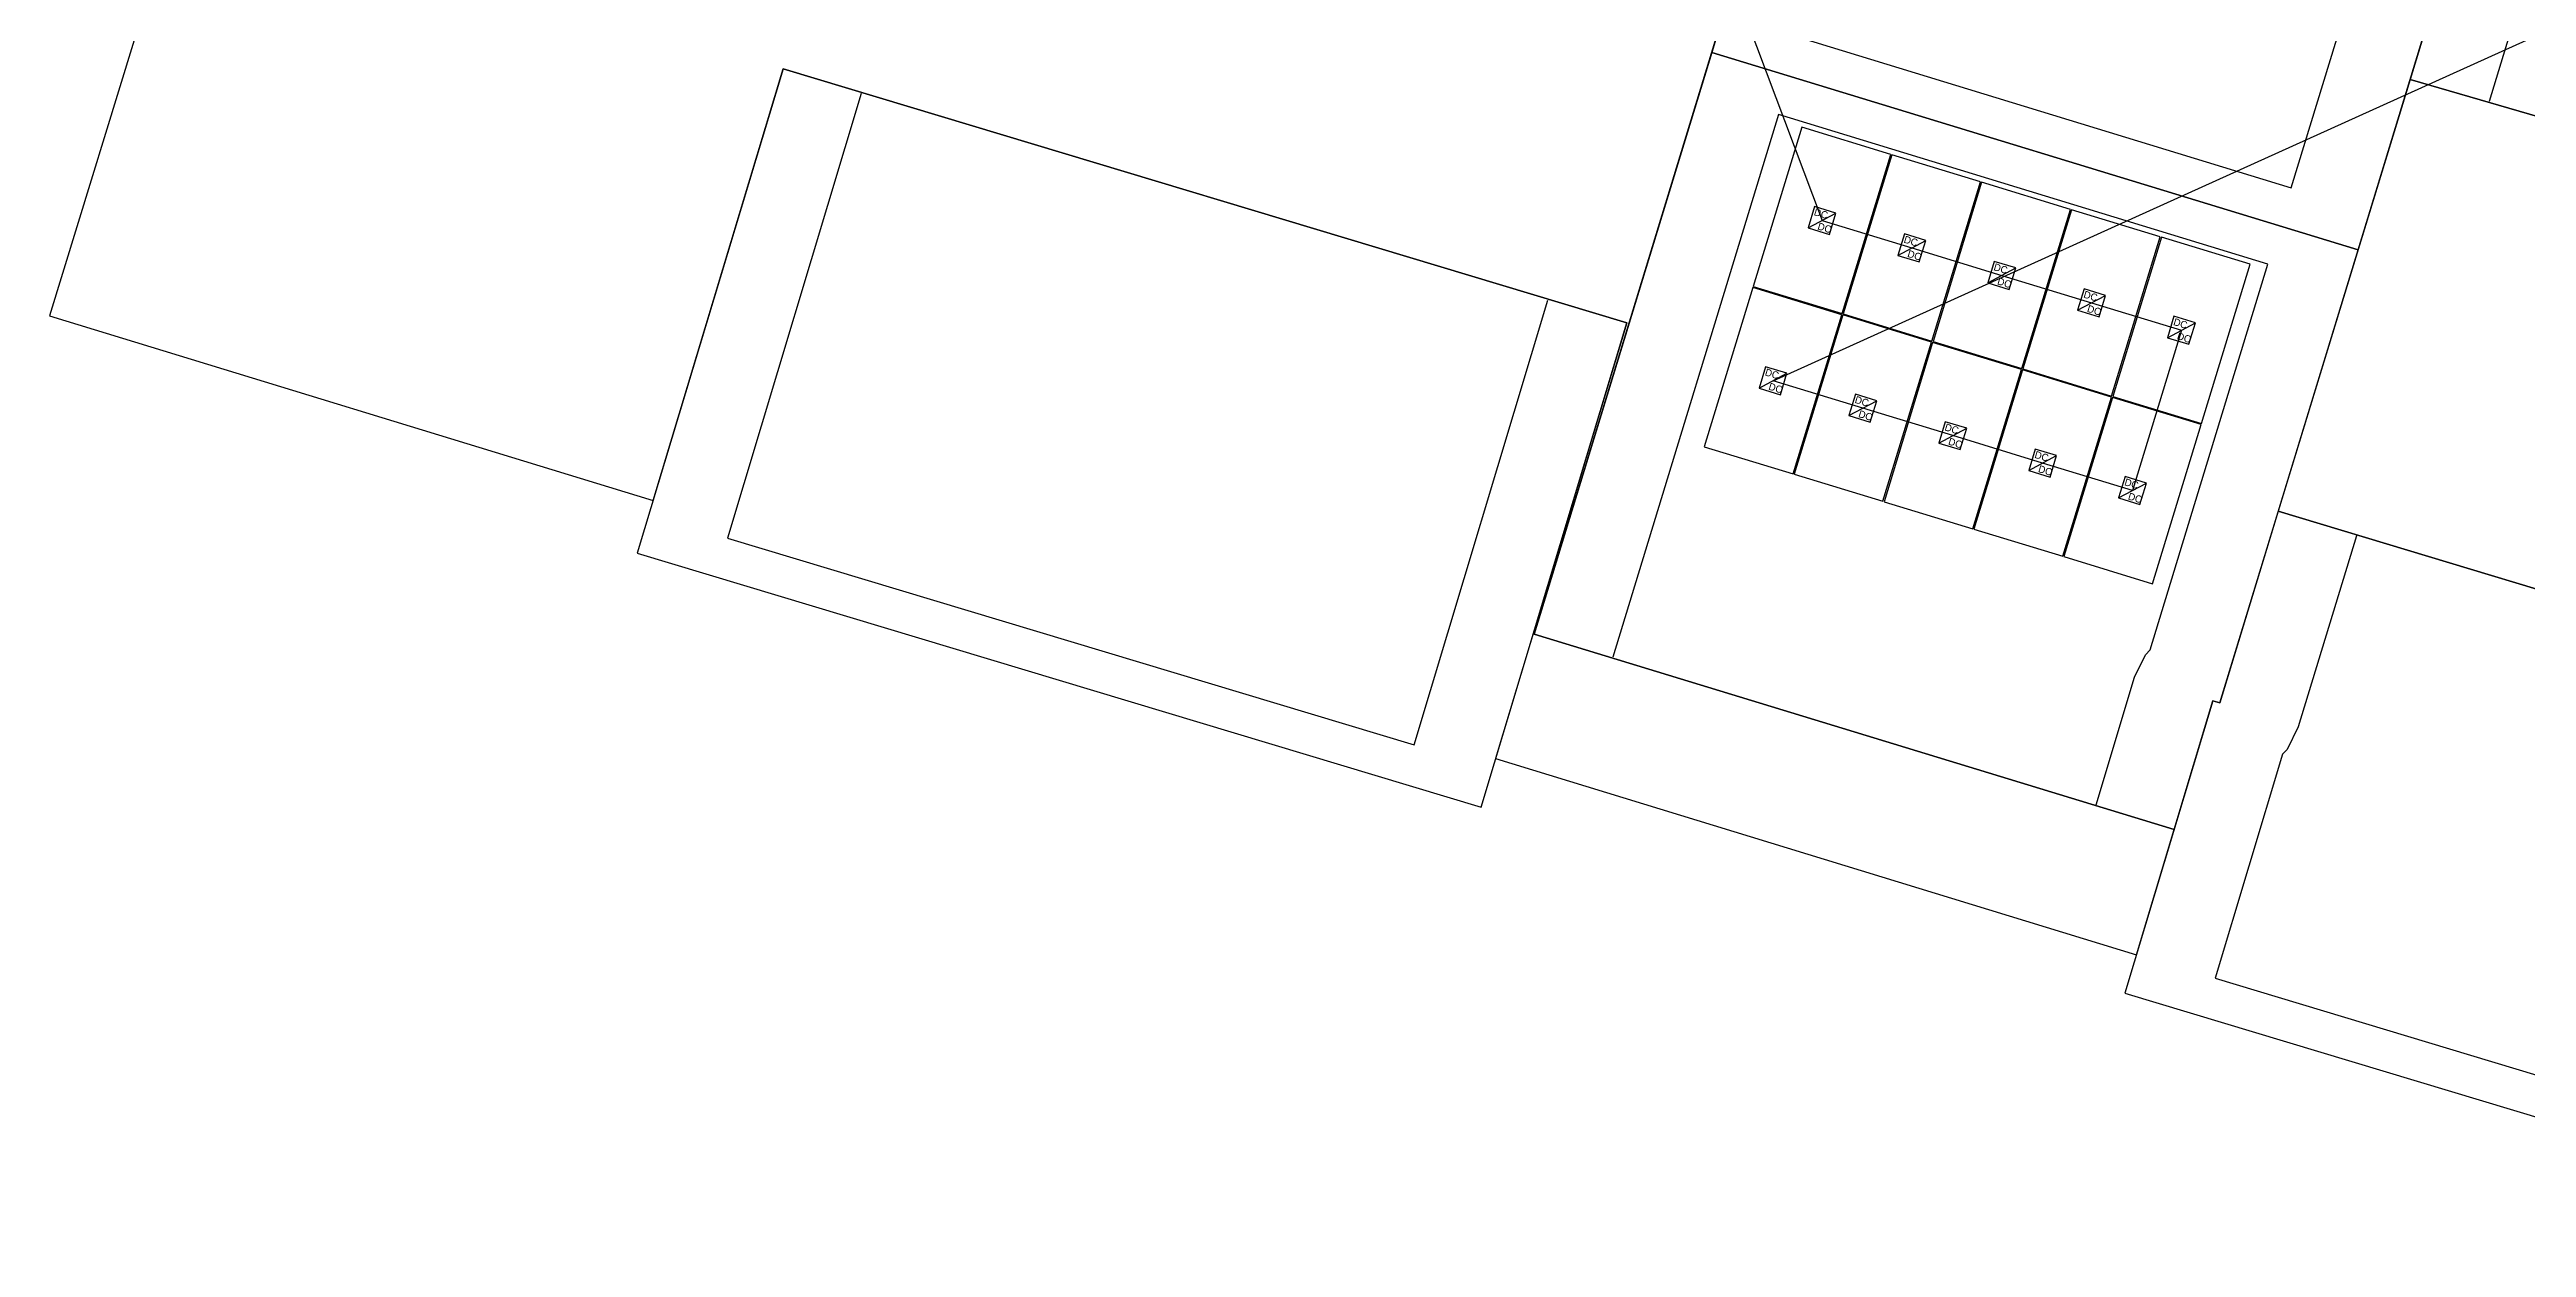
# Model space of a CAD drawing. Header units: feet. Extents: x -156 to 33, y -117 to 115.
# Drawn here: x -156 to -65.3, y -111.2 to -67.4 of the extents above; entities that cross this region are included whole.
import ezdxf

# ---------------------------------------------------------------- set-up
doc = ezdxf.new("R2010")
doc.units = ezdxf.units.FT
for name, color, linetype in [('Buildings', 7, 'CONTINUOUS'), ('Modules', 7, 'CONTINUOUS'), ('Setbacks', 7, 'CONTINUOUS'), ('Strings', 7, 'CONTINUOUS')]:
    doc.layers.add(name, color=color, linetype=linetype)

msp = doc.modelspace()

# ---------------------------------------------------------------- linework, layer by layer
at = {"layer": 'Buildings', "color": 252}
for p, q in [((-140.133, -25.297), (-155.993, -77.114)), ((-90.46, -52.205), (-95.124, -67.471)), ((-71.459, -74.699), (-66.802, -59.453)), ((-66.802, -59.453), (-69.553, -68.46)), ((-101.627, -88.761), (-93.202, -61.181)), ((-95.124, -67.471), (-101.627, -88.761)), ((-95.124, -67.471), (-71.459, -74.699)), ((-71.459, -74.699), (-95.124, -67.471)), ((-129.133, -68.07), (-134.471, -85.8)), ((-133.893, -83.878), (-129.133, -68.07)), ((-129.133, -68.07), (-98.237, -77.373)), ((-98.237, -77.373), (-129.133, -68.07)), ((-69.553, -68.46), (-74.382, -84.267)), ((-36.913, -77.953), (-69.553, -68.46)), ((-69.553, -68.46), (-36.913, -77.953)), ((-76.524, -91.281), (-71.459, -74.699)), ((-155.993, -77.114), (-133.893, -83.878)), ((-103.575, -95.103), (-98.237, -77.373)), ((-98.237, -77.373), (-103.039, -93.322)), ((-74.382, -84.267), (-76.524, -91.281)), ((-74.382, -84.267), (-43.76, -93.487)), ((-43.76, -93.487), (-74.382, -84.267)), ((-134.471, -85.8), (-103.575, -95.103)), ((-78.19, -95.92), (-101.627, -88.761)), ((-101.627, -88.761), (-78.19, -95.92)), ((-76.771, -91.207), (-79.995, -101.914)), ((-78.19, -95.92), (-76.771, -91.207)), ((-76.524, -91.281), (-76.771, -91.207)), ((-76.771, -91.207), (-76.524, -91.281)), ((-103.039, -93.322), (-79.57, -100.505)), ((-79.57, -100.505), (-78.19, -95.92)), ((-79.995, -101.914), (-49.099, -111.217))]:
    msp.add_line(p, q, dxfattribs=at)
at = {"layer": 'Modules', "color": 254}
for p, q in [((-91.823, -70.211), (-93.603, -76.038)), ((-88.573, -71.204), (-91.823, -70.211)), ((-90.353, -77.031), (-88.573, -71.204)), ((-88.533, -71.216), (-90.313, -77.043)), ((-85.282, -72.209), (-88.533, -71.216)), ((-87.062, -78.036), (-85.282, -72.209)), ((-85.242, -72.224), (-87.022, -78.051)), ((-81.992, -73.217), (-85.242, -72.224)), ((-91.36, -73.109), (-91.6, -73.894)), ((-91.6, -73.894), (-90.576, -73.349)), ((-90.576, -73.349), (-91.36, -73.109)), ((-90.816, -74.133), (-90.576, -73.349)), ((-83.772, -79.044), (-81.992, -73.217)), ((-81.952, -73.228), (-83.732, -79.055)), ((-78.701, -74.221), (-81.952, -73.228)), ((-91.6, -73.894), (-90.816, -74.133)), ((-88.07, -74.114), (-88.31, -74.898)), ((-88.31, -74.898), (-87.286, -74.353)), ((-87.286, -74.353), (-88.07, -74.114)), ((-87.525, -75.138), (-87.286, -74.353)), ((-80.481, -80.048), (-78.701, -74.221)), ((-78.662, -74.232), (-80.442, -80.06)), ((-75.411, -75.225), (-78.662, -74.232)), ((-88.31, -74.898), (-87.525, -75.138)), ((-84.78, -75.122), (-85.019, -75.906)), ((-83.995, -75.361), (-84.78, -75.122)), ((-77.191, -81.053), (-75.411, -75.225)), ((-93.618, -76.077), (-95.398, -81.904)), ((-90.367, -77.07), (-93.618, -76.077)), ((-93.603, -76.038), (-90.353, -77.031)), ((-85.019, -75.906), (-83.995, -75.361)), ((-85.019, -75.906), (-84.235, -76.146)), ((-84.235, -76.146), (-83.995, -75.361)), ((-81.489, -76.126), (-81.729, -76.91)), ((-80.705, -76.366), (-81.489, -76.126)), ((-92.147, -82.897), (-90.367, -77.07)), ((-90.327, -77.081), (-92.107, -82.908)), ((-87.076, -78.074), (-90.327, -77.081)), ((-90.313, -77.043), (-87.062, -78.036)), ((-81.729, -76.91), (-80.705, -76.366)), ((-81.729, -76.91), (-80.944, -77.15)), ((-80.944, -77.15), (-80.705, -76.366)), ((-78.199, -77.13), (-78.438, -77.915)), ((-78.438, -77.915), (-77.414, -77.37)), ((-78.438, -77.915), (-77.654, -78.154)), ((-77.414, -77.37), (-78.199, -77.13)), ((-77.654, -78.154), (-77.414, -77.37)), ((-88.856, -83.901), (-87.076, -78.074)), ((-87.037, -78.089), (-88.817, -83.916)), ((-83.786, -79.082), (-87.037, -78.089)), ((-87.022, -78.051), (-83.772, -79.044)), ((-93.155, -78.975), (-93.394, -79.759)), ((-93.394, -79.759), (-92.37, -79.214)), ((-93.394, -79.759), (-92.61, -79.999)), ((-92.37, -79.214), (-93.155, -78.975)), ((-92.61, -79.999), (-92.37, -79.214)), ((-85.566, -84.909), (-83.786, -79.082)), ((-83.743, -79.093), (-85.523, -84.921)), ((-80.493, -80.086), (-83.743, -79.093)), ((-83.732, -79.055), (-80.481, -80.048)), ((-89.864, -79.979), (-90.104, -80.764)), ((-90.104, -80.764), (-89.08, -80.219)), ((-89.08, -80.219), (-89.864, -79.979)), ((-89.319, -81.003), (-89.08, -80.219)), ((-82.273, -85.914), (-80.493, -80.086)), ((-80.453, -80.098), (-82.233, -85.925)), ((-77.202, -81.091), (-80.453, -80.098)), ((-80.442, -80.06), (-77.191, -81.053)), ((-90.104, -80.764), (-89.319, -81.003)), ((-86.574, -80.987), (-86.813, -81.772)), ((-86.813, -81.772), (-85.789, -81.227)), ((-85.789, -81.227), (-86.574, -80.987)), ((-86.029, -82.011), (-85.789, -81.227)), ((-78.982, -86.918), (-77.202, -81.091)), ((-95.398, -81.904), (-92.147, -82.897)), ((-86.813, -81.772), (-86.029, -82.011)), ((-83.281, -81.992), (-83.52, -82.776)), ((-83.52, -82.776), (-82.496, -82.231)), ((-82.496, -82.231), (-83.281, -81.992)), ((-82.736, -83.016), (-82.496, -82.231)), ((-92.107, -82.908), (-88.856, -83.901)), ((-83.52, -82.776), (-82.736, -83.016)), ((-79.99, -82.996), (-80.23, -83.78)), ((-80.23, -83.78), (-79.206, -83.235)), ((-79.206, -83.235), (-79.99, -82.996)), ((-79.445, -84.02), (-79.206, -83.235)), ((-88.817, -83.916), (-85.566, -84.909)), ((-80.23, -83.78), (-79.445, -84.02)), ((-85.523, -84.921), (-82.273, -85.914)), ((-82.233, -85.925), (-78.982, -86.918))]:
    msp.add_line(p, q, dxfattribs=at)
at = {"layer": 'Setbacks', "color": 2}
for p, q in [((-63.929, -60.33), (-66.66, -69.267)), ((-73.905, -72.427), (-70.467, -61.171)), ((-91.825, -66.953), (-73.905, -72.427)), ((-126.267, -68.968), (-131.168, -85.247)), ((-92.677, -69.743), (-98.745, -89.607)), ((-74.758, -75.217), (-92.677, -69.743)), ((-79.073, -89.344), (-74.758, -75.217)), ((-106.024, -92.817), (-101.122, -76.539)), ((-131.168, -85.247), (-106.024, -92.817)), ((-71.515, -85.164), (-73.652, -92.158)), ((-79.646, -90.339), (-79.246, -89.521)), ((-79.246, -89.52), (-79.073, -89.344)), ((-79.246, -89.521), (-79.246, -89.52)), ((-79.246, -89.52), (-79.246, -89.52)), ((-81.053, -95.011), (-79.646, -90.34)), ((-79.646, -90.34), (-79.646, -90.339)), ((-73.652, -92.159), (-74.06, -92.99)), ((-73.652, -92.158), (-73.652, -92.159)), ((-74.221, -93.156), (-76.691, -101.36)), ((-74.06, -92.991), (-74.221, -93.156)), ((-74.06, -92.99), (-74.06, -92.991)), ((-74.06, -92.991), (-74.06, -92.991)), ((-76.691, -101.36), (-51.547, -108.931))]:
    msp.add_line(p, q, dxfattribs=at)
at = {"layer": 'Strings', "color": 11}
for p, q in [((-98.858, -52.91), (-91.088, -73.621)), ((-92.882, -79.487), (-60.147, -64.699)), ((-91.088, -73.621), (-87.798, -74.626)), ((-87.798, -74.626), (-84.507, -75.634)), ((-84.507, -75.634), (-81.217, -76.638)), ((-81.217, -76.638), (-77.926, -77.642)), ((-77.926, -77.642), (-79.718, -83.508)), ((-89.592, -80.491), (-92.882, -79.487)), ((-86.301, -81.499), (-89.592, -80.491)), ((-83.008, -82.504), (-86.301, -81.499)), ((-79.718, -83.508), (-83.008, -82.504))]:
    msp.add_line(p, q, dxfattribs=at)

# ---------------------------------------------------------------- texts
at = {"layer": 'Modules'}
for p in [(-91.404, -73.422), (-91.272, -73.943), (-88.114, -74.426), (-87.981, -74.947), (-84.824, -75.434), (-84.691, -75.955), (-81.533, -76.439), (-81.401, -76.959), (-78.243, -77.443), (-78.11, -77.964), (-93.199, -79.287), (-93.066, -79.808), (-89.908, -80.292), (-89.776, -80.812), (-86.618, -81.3), (-86.485, -81.82), (-83.325, -82.304), (-83.192, -82.825), (-80.034, -83.308), (-79.902, -83.829)]:
    msp.add_text('DC', height=0.2625, rotation=-16.98619, dxfattribs=at).set_placement(p)

doc.saveas('drawing.dxf')
